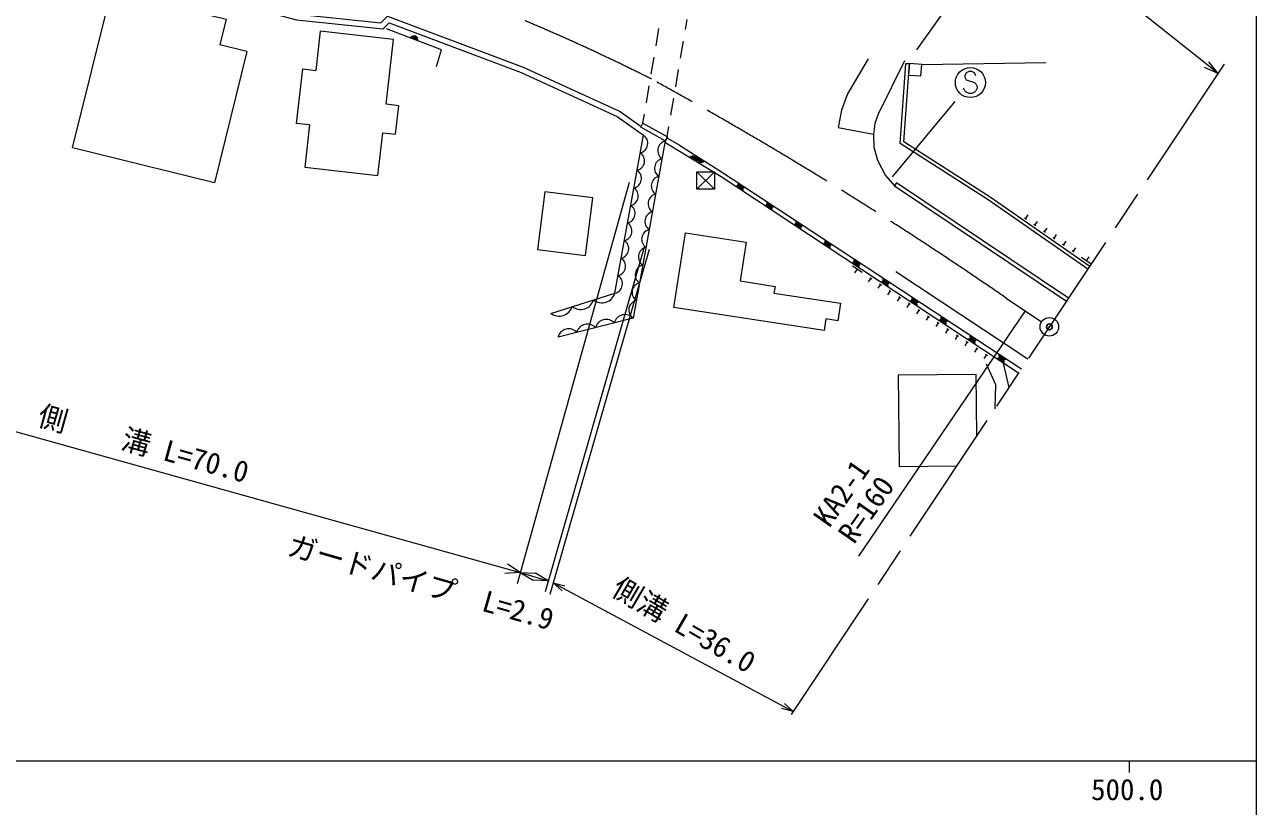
# Model space of a CAD drawing. Units: millimetres, scale not verified. Extents: x 40000 to 680000, y 20000 to 380000.
# Drawn here: x 472616 to 579000, y 201065 to 268621 of the extents above; entities that cross this region are included whole.
import ezdxf
from ezdxf.enums import TextEntityAlignment as Align

# ---------------------------------------------------------------- set-up
doc = ezdxf.new("R2010")
doc.units = ezdxf.units.MM
doc.header["$LTSCALE"] = 1000
doc.header["$PDMODE"] = 32
doc.header["$PDSIZE"] = 500
doc.linetypes.add('CHAIN', pattern=[18.5, 12, -1.5, 3.5, -1.5])
for name, color, linetype, lineweight in [('M-BGD', 7, 'Continuous', 13), ('M-BMK', 2, 'CHAIN', 13), ('M-BMK-ROW', 30, 'Continuous', 13), ('M-BMK-SRVR', 3, 'Continuous', 13), ('M-STR-HTXT', 7, 'Continuous', 13), ('M-STR-STRC', 7, 'Continuous', 13), ('M-TTL-BAND', 7, 'Continuous', 13)]:
    doc.layers.add(name, color=color, linetype=linetype, lineweight=lineweight)
doc.layers.add('M-OTRS', color=6, linetype='Continuous')
doc.styles.add('ＭＳ ゴシック', font='')
doc.styles.get('ＭＳ ゴシック').set_extended_font_data('MS Gothic')

msp = doc.modelspace()

# ---------------------------------------------------------------- linework, layer by layer
at = {"layer": 'M-BGD'}
for p, q in [((490036, 269082), (489486, 266861)), ((527153, 266795), (527403, 268274)), ((529681, 268188), (529827, 269055)), ((498149, 268053), (497763, 264669)), ((529265, 265723), (529514, 267202)), ((491815, 266285), (489486, 266861)), ((526736, 264330), (526986, 265809)), ((548728, 265272), (549027, 265251)), ((550104, 265174), (560804, 265339)), ((528848, 263258), (529098, 264737)), ((553947, 264442), (553829, 264205)), ((553829, 264205), (553829, 264087)), ((553829, 264087), (553947, 263851)), ((554183, 264560), (553947, 264442)), ((553947, 263851), (554656, 263614)), ((554419, 264560), (554183, 264560)), ((554656, 264442), (554419, 264560)), ((554774, 264205), (554656, 264442)), ((526320, 261865), (526570, 263344)), ((553829, 262905), (553710, 263142)), ((553947, 262787), (553829, 262905)), ((554183, 262669), (553947, 262787)), ((554656, 262787), (554419, 262669)), ((554656, 263614), (554774, 263496)), ((554774, 262905), (554656, 262787)), ((554774, 263496), (554892, 263260)), ((554892, 263142), (554774, 262905)), ((554892, 263260), (554892, 263142)), ((528432, 260793), (528682, 262272)), ((554419, 262669), (554183, 262669)), ((526023, 260107), (526154, 260879)), ((528119, 258939), (528265, 259807)), ((542867, 259722), (545934, 259154)), ((529164, 258196), (528066, 258826)), ((547739, 254696), (562599, 244725)), ((559053, 251848), (559280, 252178)), ((559136, 251792), (558971, 251905)), ((559959, 251224), (559794, 251337)), ((559876, 251280), (560103, 251610)), ((560782, 250656), (560617, 250769)), ((560699, 250712), (560926, 251042)), ((561605, 250088), (561440, 250201)), ((561522, 250144), (561750, 250474)), ((562428, 249520), (562263, 249633)), ((562345, 249576), (562573, 249906)), ((563251, 248951), (563086, 249065)), ((563168, 249008), (563396, 249337)), ((564732, 247929), (563909, 248497)), ((564321, 248213), (564548, 248542)), ((544107, 247769), (544941, 247217)), ((544524, 247493), (544303, 247160)), ((559266, 239719), (547866, 247248)), ((545692, 246720), (545471, 246387)), ((545608, 246775), (545775, 246665)), ((546525, 246168), (546304, 245835)), ((546442, 246223), (546609, 246113)), ((547359, 245616), (547138, 245282)), ((547276, 245671), (547442, 245561)), ((548193, 245064), (547972, 244730)), ((548109, 245119), (548276, 245008)), ((549026, 244511), (548805, 244178)), ((548943, 244567), (549110, 244456)), ((549860, 243959), (549639, 243626)), ((549777, 244014), (549943, 243904)), ((550694, 243407), (550473, 243074)), ((550610, 243462), (550777, 243352)), ((551528, 242855), (551307, 242521)), ((551444, 242910), (551611, 242800)), ((552361, 242303), (552140, 241969)), ((552278, 242358), (552445, 242247)), ((553195, 241750), (552974, 241417)), ((553112, 241806), (553278, 241695)), ((554029, 241198), (553808, 240865)), ((553945, 241254), (554112, 241143)), ((554862, 240646), (554641, 240313)), ((554779, 240701), (554946, 240591)), ((555696, 240094), (555475, 239760)), ((555613, 240149), (555779, 240039)), ((557640, 237275), (557168, 239351))]:
    msp.add_line(p, q, dxfattribs=at)
for points in [[(460491, 277907), (488380, 272948), (492105, 270114), (496106, 269034), (503570, 268252), (504091, 268770), (515487, 264478), (523794, 260675), (526068, 259058)], [(460578, 278400), (488586, 273420), (492329, 270571), (496198, 269527), (503386, 268774), (503967, 269351), (515680, 264939), (524045, 261110), (525862, 259818)], [(476760, 257977), (480115, 271537), (490036, 269082)], [(508184, 265013), (508623, 266441), (503883, 268261)], [(503836, 261740), (504475, 267330), (498149, 268053)], [(491815, 266285), (489009, 254946), (476760, 257977)], [(545466, 265654), (543674, 262643), (543154, 261227), (542867, 259722)], [(548618, 265494), (546326, 260896), (546060, 260064), (545934, 259154), (545950, 258039), (546264, 256894), (546970, 255591), (547739, 254696)], [(564435, 247483), (555836, 253469), (548229, 258334), (548728, 265272)], [(564607, 247729), (556002, 253718), (548541, 258491), (549027, 265251)], [(497225, 259958), (496097, 260087), (496636, 264798), (497763, 264669)], [(503554, 259268), (504654, 259142), (504936, 261614), (503836, 261740)], [(497225, 259958), (496807, 256305), (503133, 255583), (503554, 259268)], [(518071, 243667), (523603, 245409), (526068, 259058)], [(527943, 258572), (525162, 243247), (518688, 241622)], [(558455, 238500), (532789, 255468), (527919, 258439)], [(529164, 258196), (532901, 255848), (558709, 238881)], [(562765, 244975), (547906, 254946), (547739, 254696)], [(554852, 233088), (554791, 238395), (548053, 238318)], [(548053, 238318), (548143, 230443), (553130, 230500)], [(555671, 239313), (556475, 237536), (556409, 235427)]]:
    msp.add_lwpolyline(points, dxfattribs=at)
for points in [[(549027, 265251), (548956, 264264), (550033, 264187), (550104, 265174)], [(526023, 260107), (528126, 258935), (527928, 258580), (525825, 259752)], [(517553, 254175), (516918, 249184), (521066, 248656), (521701, 253647)], [(541666, 242190), (528694, 244184), (529685, 250631), (534927, 249825), (534411, 246467), (537425, 246004), (537336, 245422), (543069, 244541), (542838, 243033), (541819, 243190)]]:
    msp.add_lwpolyline(points, close=True, dxfattribs=at)
msp.add_circle((554301, 263614), 1300, dxfattribs=at)
for centre, radius, start, end in [((506234, 267301), 354, 347.78533, 150.19051), ((506234, 267301), 283, 350.00937, 147.96647), ((506234, 267301), 212, 353.7557, 144.22014), ((506234, 267301), 142, 1.46743, 136.50841), ((506234, 267301), 100, 11.78509, 126.19075), ((525593, 258361), 844, 283.80096, 55.72159), ((528155, 257742), 856, 104.31282, 235.12092), ((525319, 256844), 844, 283.80096, 55.72159), ((527876, 256209), 856, 104.31282, 235.12092), ((530326, 256907), 354, 337.41362, 139.8188), ((530326, 256907), 283, 339.63766, 137.59476), ((530326, 256907), 212, 343.38399, 133.84843), ((530326, 256907), 142, 351.09572, 126.13671), ((530326, 256907), 100, 1.41338, 115.81904), ((531061, 257068), 354, 156.65533, 319.06051), ((531061, 257068), 283, 158.87937, 316.83647), ((531061, 257068), 212, 162.62569, 313.09014), ((531061, 257068), 142, 170.33742, 305.37841), ((531061, 257068), 100, 180.65509, 295.06075), ((525045, 255328), 844, 283.80096, 55.72159), ((527598, 254677), 856, 104.31282, 235.12092), ((524771, 253811), 844, 283.80096, 55.72159), ((534331, 254384), 354, 335.32834, 137.73352), ((534331, 254384), 283, 337.55238, 135.50948), ((534331, 254384), 212, 341.2987, 131.76315), ((534554, 254826), 354, 155.47546, 317.88063), ((534331, 254384), 142, 349.01043, 124.05142), ((534554, 254826), 283, 157.69949, 315.6566), ((534331, 254384), 100, 359.3281, 113.73376), ((534554, 254826), 212, 161.44582, 311.91027), ((534554, 254826), 142, 169.15755, 304.19854), ((534554, 254826), 100, 179.47521, 293.88088), ((527320, 253144), 856, 104.31282, 235.12092), ((537061, 253178), 354, 155.47546, 317.88063), ((537061, 253178), 283, 157.69949, 315.6566), ((537061, 253178), 212, 161.44582, 311.91027), ((537061, 253178), 142, 169.15755, 304.19854), ((524497, 252295), 844, 283.80096, 55.72159), ((527042, 251612), 856, 104.31282, 235.12092), ((536833, 252730), 354, 335.32834, 137.73352), ((536833, 252730), 283, 337.55238, 135.50948), ((536833, 252730), 212, 341.2987, 131.76315), ((536833, 252730), 142, 349.01043, 124.05142), ((536833, 252730), 100, 359.3281, 113.73376), ((537061, 253178), 100, 179.47521, 293.88088), ((524223, 250778), 844, 283.80096, 55.72159), ((539336, 251075), 354, 335.32834, 137.73352), ((539336, 251075), 283, 337.55238, 135.50948), ((539336, 251075), 212, 341.2987, 131.76315), ((539568, 251530), 354, 155.47546, 317.88063), ((539336, 251075), 142, 349.01043, 124.05142), ((539568, 251530), 283, 157.69949, 315.6566), ((539336, 251075), 100, 359.3281, 113.73376), ((539568, 251530), 212, 161.44582, 311.91027), ((539568, 251530), 142, 169.15755, 304.19854), ((539568, 251530), 100, 179.47521, 293.88088), ((526764, 250079), 856, 104.31282, 235.12092), ((542074, 249882), 354, 155.47546, 317.88063), ((523949, 249262), 844, 283.80096, 55.72159), ((526486, 248547), 856, 104.31282, 235.12092), ((541838, 249421), 354, 335.32834, 137.73352), ((541838, 249421), 283, 337.55238, 135.50948), ((541838, 249421), 212, 341.2987, 131.76315), ((541838, 249421), 142, 349.01043, 124.05142), ((542074, 249882), 283, 157.69949, 315.6566), ((541838, 249421), 100, 359.3281, 113.73376), ((542074, 249882), 212, 161.44582, 311.91027), ((542074, 249882), 142, 169.15755, 304.19854), ((542074, 249882), 100, 179.47521, 293.88088), ((523675, 247745), 844, 283.80096, 55.72159), ((544341, 247766), 354, 335.32834, 137.73352), ((544341, 247766), 283, 337.55238, 135.50948), ((544341, 247766), 212, 341.2987, 131.76315), ((544581, 248234), 354, 155.47546, 317.88063), ((544341, 247766), 142, 349.01043, 124.05142), ((544581, 248234), 283, 157.69949, 315.6566), ((544581, 248234), 212, 161.44582, 311.91027), ((544581, 248234), 142, 169.15755, 304.19854), ((544581, 248234), 100, 179.47521, 293.88088), ((523402, 246229), 844, 283.80096, 55.72159), ((526208, 247014), 856, 104.31282, 235.12092), ((544341, 247766), 100, 359.3281, 113.73376), ((525930, 245482), 856, 104.31282, 235.12092), ((546843, 246112), 354, 335.32834, 137.73352), ((546843, 246112), 283, 337.55238, 135.50948), ((546843, 246112), 212, 341.2987, 131.76315), ((547088, 246586), 354, 155.47546, 317.88063), ((546843, 246112), 142, 349.01043, 124.05142), ((546843, 246112), 100, 359.3281, 113.73376), ((547088, 246586), 283, 157.69949, 315.6566), ((547088, 246586), 212, 161.44582, 311.91027), ((547088, 246586), 142, 169.15755, 304.19854), ((547088, 246586), 100, 179.47521, 293.88088), ((520631, 245191), 1184, 232.77947, 342.1783), ((522475, 245772), 1184, 232.77947, 342.1783), ((525652, 243949), 856, 104.31282, 235.12092), ((549346, 244457), 354, 335.32834, 137.73352), ((549346, 244457), 283, 337.55238, 135.50948), ((549595, 244938), 354, 155.47546, 317.88063), ((549595, 244938), 283, 157.69949, 315.6566), ((549595, 244938), 212, 161.44582, 311.91027), ((549595, 244938), 142, 169.15755, 304.19854), ((549595, 244938), 100, 179.47521, 293.88088), ((518787, 244611), 1184, 232.77947, 342.1783), ((549346, 244457), 212, 341.2987, 131.76315), ((549346, 244457), 142, 349.01043, 124.05142), ((549346, 244457), 100, 359.3281, 113.73376), ((521225, 241799), 946, 42.21764, 165.95288), ((522843, 242205), 946, 42.21764, 165.95288), ((524462, 242611), 946, 42.21764, 165.95288), ((551849, 242803), 354, 335.32834, 137.73352), ((551849, 242803), 283, 337.55238, 135.50948), ((551849, 242803), 212, 341.2987, 131.76315), ((552102, 243290), 354, 155.47546, 317.88063), ((551849, 242803), 142, 349.01043, 124.05142), ((551849, 242803), 100, 359.3281, 113.73376), ((552102, 243290), 283, 157.69949, 315.6566), ((552102, 243290), 212, 161.44582, 311.91027), ((552102, 243290), 142, 169.15755, 304.19854), ((552102, 243290), 100, 179.47521, 293.88088), ((519606, 241393), 946, 42.21764, 165.95288), ((554351, 241148), 354, 335.32834, 137.73352), ((554608, 241642), 354, 155.47546, 317.88063), ((554608, 241642), 283, 157.69949, 315.6566), ((554608, 241642), 212, 161.44582, 311.91027), ((554608, 241642), 142, 169.15755, 304.19854), ((554608, 241642), 100, 179.47521, 293.88088), ((554351, 241148), 283, 337.55238, 135.50948), ((554351, 241148), 212, 341.2987, 131.76315), ((554351, 241148), 142, 349.01043, 124.05142), ((554351, 241148), 100, 359.3281, 113.73376), ((556854, 239494), 354, 335.32834, 137.73352), ((556854, 239494), 283, 337.55238, 135.50948), ((556854, 239494), 212, 341.2987, 131.76315), ((557115, 239994), 354, 155.47546, 317.88063), ((556854, 239494), 142, 349.01043, 124.05142), ((556854, 239494), 100, 359.3281, 113.73376), ((557115, 239994), 283, 157.69949, 315.6566), ((557115, 239994), 212, 161.44582, 311.91027), ((557115, 239994), 142, 169.15755, 304.19854), ((557115, 239994), 100, 179.47521, 293.88088)]:
    msp.add_arc(centre, radius, start, end, dxfattribs=at)
at = {"layer": 'M-BMK'}
for p, q in [((576229, 265199), (538438, 208431)), ((557390, 244988), (560456, 242949))]:
    msp.add_line(p, q, dxfattribs=at)
for centre, radius, start, end in [((449455, 110690), 171618, 63.23026, 79.35838), ((356521, -45903), 353506, 55.3737, 61.21302)]:
    msp.add_arc(centre, radius, start, end, dxfattribs=at)
at = {"layer": 'M-BMK-ROW'}
for p, q in [((530686, 254411), (530686, 255911)), ((530686, 255911), (532186, 255911)), ((530686, 255911), (532186, 254411)), ((532186, 255911), (530686, 254411)), ((532186, 255911), (532186, 254411)), ((532186, 254411), (530686, 254411))]:
    msp.add_line(p, q, dxfattribs=at)
at = {"layer": 'M-BMK-SRVR'}
msp.add_line((559042, 243889), (544641, 222681), dxfattribs=at)
msp.add_circle((561122, 242506), 800, dxfattribs=at)
at = {"layer": 'M-OTRS'}
msp.add_point((561122, 242506), dxfattribs=at)
at = {"layer": 'M-STR-HTXT'}
for p, q in [((549682, 266456), (559278, 279997)), ((575689, 264388), (558141, 278392)), ((575689, 264388), (574517, 264923)), ((575689, 264388), (574907, 265412)), ((524839, 254972), (515143, 220302)), ((526133, 249397), (517569, 219605)), ((526556, 249178), (517991, 219385)), ((449293, 239756), (515412, 221265)), ((515412, 221265), (514321, 222003)), ((515412, 221265), (514096, 221200)), ((515412, 221265), (517845, 220566)), ((515412, 221265), (516527, 220619)), ((515412, 221265), (516700, 221220)), ((517845, 220566), (516557, 220611)), ((517845, 220566), (516730, 221212)), ((518279, 220388), (538999, 209274)), ((518279, 220388), (519042, 219695)), ((518279, 220388), (519279, 220135)), ((538999, 209274), (538236, 209967)), ((538999, 209274), (538000, 209527))]:
    msp.add_line(p, q, dxfattribs=at)
at = {"layer": 'M-STR-STRC'}
msp.add_line((547563, 255455), (552985, 261982), dxfattribs=at)
at = {"layer": 'M-TTL-BAND'}
for p, q in [((579000, 20000), (579000, 370000)), ((40000, 205000), (579000, 205000)), ((568000, 205000), (568000, 204000))]:
    msp.add_line(p, q, dxfattribs=at)

# ---------------------------------------------------------------- texts
at = {"layer": 'M-BMK-SRVR', "style": 'ＭＳ ゴシック'}
for s, p in [('KA2-1', (541360, 225588)), ('R=160', (543501, 224171))]:
    msp.add_text(s, height=1833, rotation=54.945, dxfattribs=at).set_placement(p, align=Align.MIDDLE_LEFT)
at = {"layer": 'M-STR-HTXT', "style": 'ＭＳ ゴシック'}
for s, rotation, p in [('側\u3000\u3000溝 L=70.0', 344.376, (482488, 230992)), ('ガードパイプ  L=2.9', 343.961, (506432, 219021)), ('側溝 L=36.0', 329.799, (528832, 215491))]:
    msp.add_text(s, height=1833, rotation=rotation, dxfattribs=at).set_placement(p, align=Align.BOTTOM_CENTER)
at = {"layer": 'M-TTL-BAND', "style": 'ＭＳ ゴシック'}
msp.add_text('500.0', height=1833, dxfattribs=at).set_placement((567844, 201054), align=Align.BOTTOM_CENTER)

doc.saveas('drawing.dxf')
